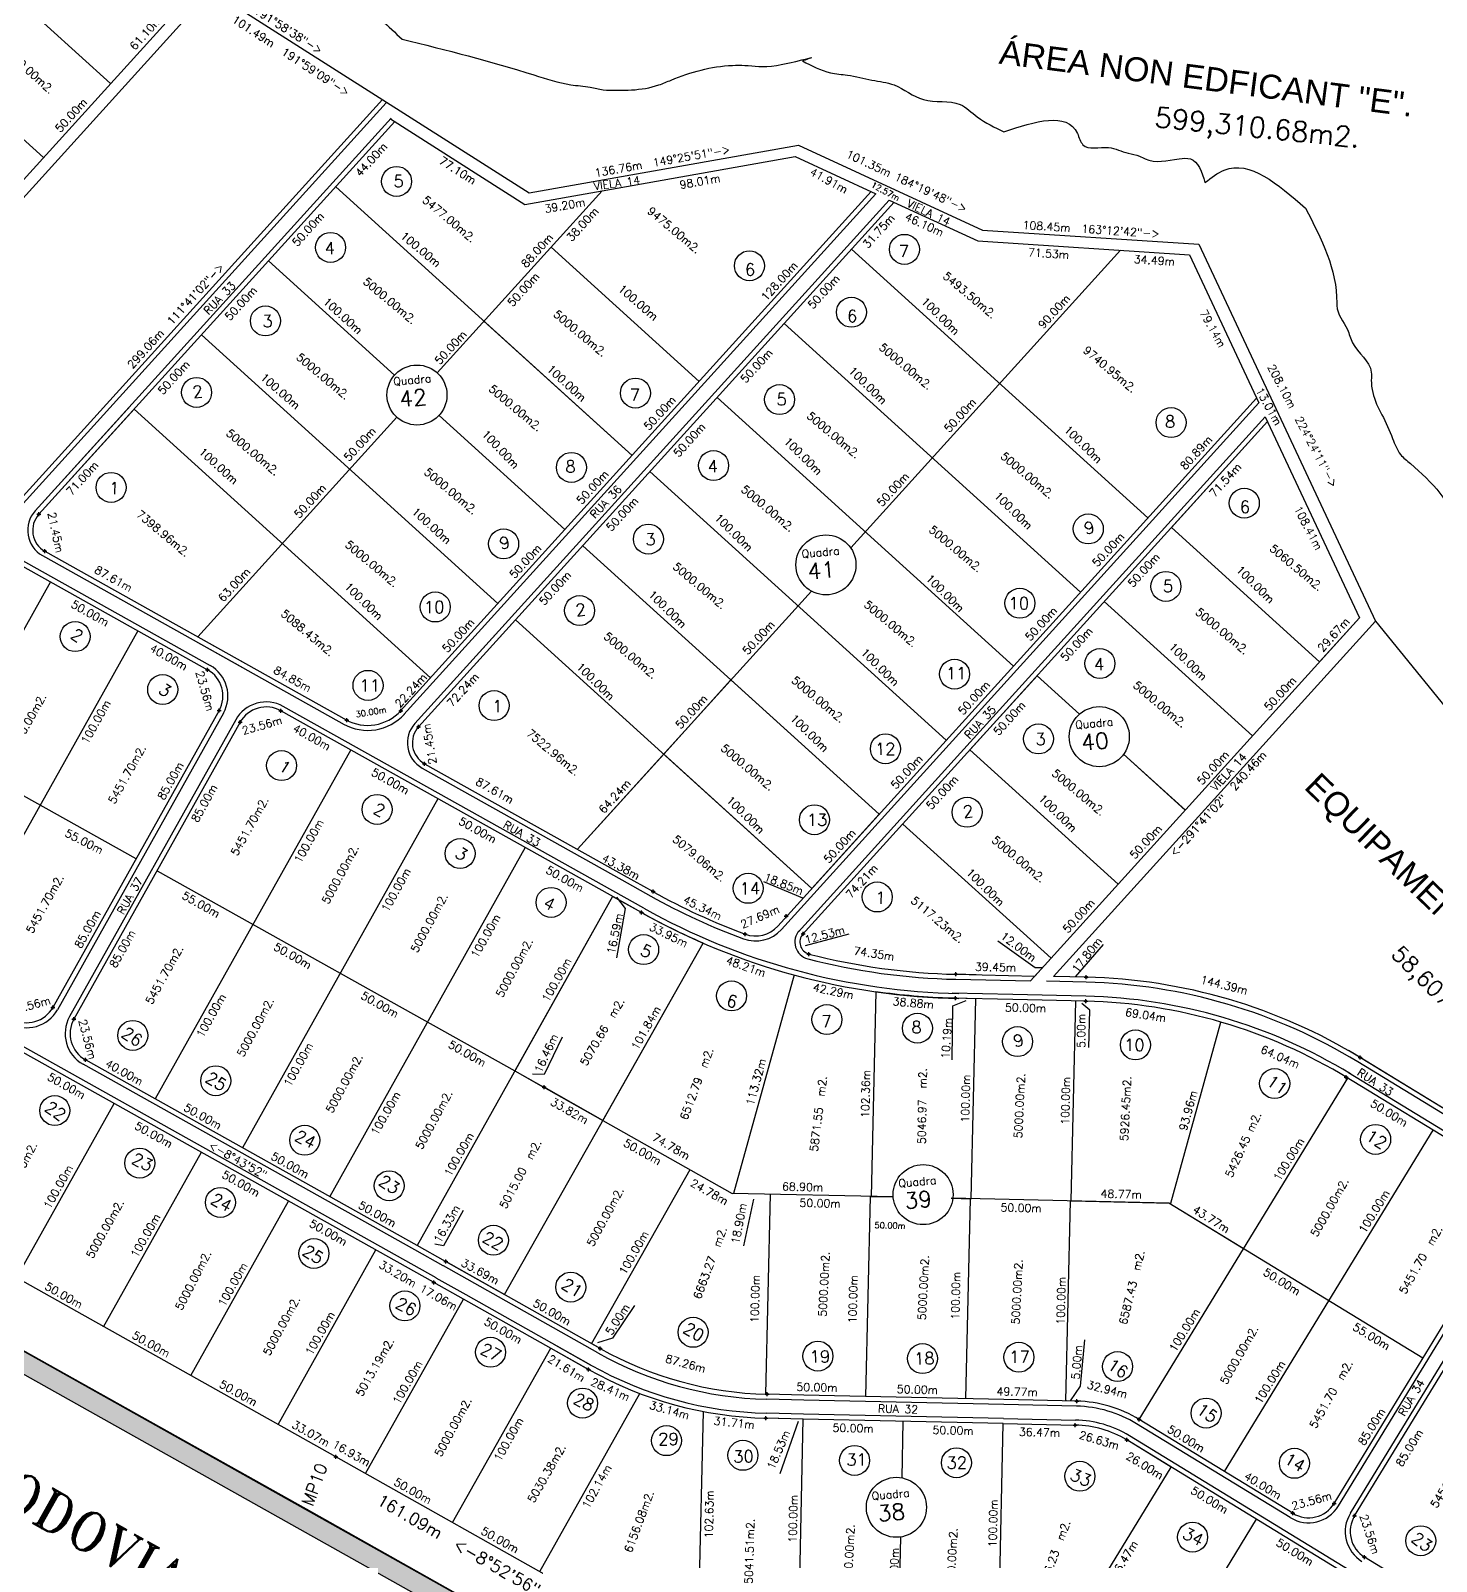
# Model space of a CAD drawing. Extents: x -23785941 to 8798891, y -8418521 to 21897894.
# Drawn here: x -26043 to -25340, y -2949 to -2183 of the extents above; entities that cross this region are included whole.
import ezdxf
from ezdxf.enums import TextEntityAlignment as Align

# ---------------------------------------------------------------- set-up
doc = ezdxf.new("R2010")
doc.units = 0
doc.header["$MEASUREMENT"] = 0
doc.header["$PDMODE"] = 34
doc.header["$PDSIZE"] = 1
doc.layers.get('0').update_dxf_attribs({"linetype": 'CONTINUOUS'})
for name, color, linetype in [('CALCADA', 3, 'CONTINUOUS'), ('REG60_100', 2, 'CONTINUOUS'), ('RUA', 1, 'CONTINUOUS'), ('TER_POLI', 5, 'CONTINUOUS'), ('VEGE', 102, 'CONTINUOUS'), ('VIEWPORT', 7, 'CONTINUOUS')]:
    doc.layers.add(name, color=color, linetype=linetype)
doc.styles.add('1_5MM', font='romans.shx', dxfattribs={"height": 6})
doc.styles.add('1MM', font='romans.shx', dxfattribs={"height": 4})
doc.styles.add('2_5MM', font='romans.shx', dxfattribs={"height": 10})
doc.styles.add('2MM', font='romans.shx', dxfattribs={"height": 8})
doc.styles.add('3MM', font='romans.shx', dxfattribs={"height": 12})
doc.styles.add('5MM', font='romans.shx', dxfattribs={"height": 20})

msp = doc.modelspace()

# ---------------------------------------------------------------- hatches: boundary and pattern name
for points in [[(-26187.8, -2764.59), (-26190.99, -2774.27), (-25967.6, -2899.48), (-25962.36, -2890.95)], [(-25962.36, -2890.95), (-25967.6, -2899.48), (-25769.86, -3010.31), (-25769.85, -3010.32), (-25749.11, -3021.92), (-25743.27, -3013.73), (-25764.97, -3001.59)]]:
    msp.add_hatch(color=253).paths.add_polyline_path(points)

# ---------------------------------------------------------------- linework, layer by layer
for p, q in [((-26053.97, -2099.06), (-25794.07, -2264.52)), ((-26077.33, -2142.71), (-26003.24, -2209.86)), ((-25962.21, -2164.59), (-26228.48, -2458.37)), ((-25952.98, -2163.35), (-26223.31, -2461.6)), ((-26110.91, -2179.76), (-26036.82, -2246.91)), ((-26068.22, -2439.45), (-25867.38, -2217.86)), ((-26039.13, -2425.23), (-25861.17, -2228.88)), ((-25863.31, -2227.52), (-25796.13, -2270.28)), ((-25794.07, -2264.52), (-25659.41, -2240.62)), ((-25659.41, -2240.62), (-25567.43, -2283.19)), ((-25757.53, -2263.43), (-25661.03, -2246.3)), ((-25661.03, -2246.3), (-25620.62, -2265.01)), ((-25742.53, -2395.79), (-25890.72, -2261.48)), ((-25623, -2263.91), (-25858.42, -2523.65)), ((-25840.02, -2354.45), (-25757.52, -2263.43)), ((-25796.13, -2270.28), (-25757.53, -2263.43)), ((-25611.59, -2269.19), (-25849.31, -2531.47)), ((-25613.96, -2268.09), (-25569.75, -2288.55)), ((-25567.43, -2283.19), (-25459.21, -2290.22)), ((-25783.04, -2291.59), (-25708.95, -2358.75)), ((-25498.37, -2293.18), (-25633.26, -2442.01)), ((-25484.72, -2427.02), (-25632.91, -2292.71)), ((-25569.75, -2288.55), (-25463.95, -2295.42)), ((-25463.95, -2295.42), (-25429.24, -2369.55)), ((-25459.21, -2290.22), (-25370.96, -2478.68)), ((-25861.3, -2355.62), (-25924.29, -2298.53)), ((-25816.62, -2328.64), (-25742.53, -2395.79)), ((-25518.29, -2464.07), (-25666.48, -2329.76)), ((-25809.69, -2469.89), (-25957.87, -2335.57)), ((-26040.99, -2423.55), (-25993.3, -2370.94)), ((-25551.87, -2501.12), (-25700.06, -2366.8)), ((-25430.39, -2367.09), (-25669.7, -2631.12)), ((-26039.13, -2425.23), (-25991.45, -2372.62)), ((-25843.26, -2506.93), (-25991.45, -2372.62)), ((-25959.67, -2486.46), (-25860.17, -2376.68)), ((-25776.11, -2432.84), (-25839.07, -2375.77)), ((-25424.88, -2378.87), (-25576.56, -2546.22)), ((-25424.88, -2378.87), (-25472.92, -2431.88)), ((-25426.02, -2376.42), (-25378.9, -2477.05)), ((-25424.88, -2378.87), (-25424.88, -2378.87)), ((-25585.45, -2538.17), (-25733.64, -2403.85)), ((-25398.84, -2499.02), (-25472.92, -2431.88)), ((-26073.59, -2436.44), (-25954.78, -2502.94)), ((-25619.03, -2575.21), (-25767.22, -2440.9)), ((-26036.12, -2443.67), (-25935.83, -2499.8)), ((-26033.32, -2458.99), (-26131, -2633.51)), ((-25652.87, -2463.64), (-25769.85, -2592.7)), ((-25432.42, -2536.01), (-25506.54, -2468.88)), ((-25849.31, -2531.47), (-25800.8, -2477.94)), ((-25652.61, -2612.26), (-25800.8, -2477.94)), ((-25378.9, -2477.05), (-25541.2, -2656.11)), ((-25531.94, -2656.29), (-25370.96, -2478.68)), ((-25378.9, -2477.05), (-25398.84, -2499.02)), ((-25370.96, -2478.68), (-25104.98, -2805.39)), ((-25989.69, -2483.41), (-26087.37, -2657.93)), ((-25959.67, -2486.46), (-25885.2, -2528.14)), ((-25540.07, -2505.97), (-25573.65, -2543.02)), ((-25540.07, -2505.97), (-25540.1, -2505.94)), ((-25518.9, -2525.14), (-25540.07, -2505.97)), ((-25949.02, -2523.36), (-26032.06, -2671.72)), ((-25737.86, -2624.36), (-25918.14, -2523.45)), ((-25938.54, -2529.21), (-26021.57, -2677.56)), ((-25841.77, -2809.14), (-26308.68, -2547.81)), ((-25883.23, -2542.99), (-25980.91, -2717.51)), ((-25769.85, -2592.7), (-25726.7, -2545.1)), ((-25576.56, -2546.22), (-25657.47, -2635.49)), ((-25499.55, -2610.13), (-25573.67, -2543)), ((-25573.65, -2543.02), (-25499.53, -2610.14)), ((-25465.98, -2573.07), (-25496.8, -2545.16)), ((-25465.95, -2573.1), (-25496.8, -2545.16)), ((-25846.3, -2549.91), (-25746.47, -2605.78)), ((-25990.53, -2597.53), (-26050.98, -2563.7)), ((-25839.6, -2567.41), (-25937.28, -2741.94)), ((-25533.11, -2647.19), (-25607.23, -2580.06)), ((-25795.96, -2591.83), (-25893.65, -2766.36)), ((-25980.06, -2603.39), (-25801.17, -2703.51)), ((-25746.47, -2605.78), (-25732, -2613.88)), ((-25752.33, -2616.25), (-25850.01, -2790.78)), ((-25745.76, -2622.36), (-25750.13, -2616.57)), ((-25750.18, -2646.88), (-25745.76, -2622.36)), ((-25737.86, -2624.35), (-25737.86, -2624.36)), ((-25806.31, -2815.34), (-25707.04, -2639.6)), ((-25559.73, -2638.5), (-25541, -2651.87)), ((-25543.39, -2658.53), (-25533.11, -2647.19)), ((-25507.01, -2640.36), (-25520.96, -2656.54)), ((-25661.59, -2655.51), (-25691.83, -2764.71)), ((-25570.44, -2655.42), (-25580.63, -2655.19)), ((-25580.63, -2655.19), (-25541.17, -2656.08)), ((-25541, -2651.87), (-25537.64, -2651.81)), ((-26372.17, -2661.25), (-25764.97, -3001.59)), ((-25515.45, -2656.66), (-25531.94, -2656.29)), ((-26377.06, -2669.97), (-25769.86, -3010.31)), ((-25552.18, -2667.84), (-25582.62, -2667.15)), ((-25582.17, -2671.03), (-25575.59, -2668.37)), ((-25570.71, -2667.42), (-25580.9, -2667.19)), ((-25515.72, -2668.66), (-25552.18, -2667.84)), ((-25522.98, -2768.52), (-25520.72, -2668.54)), ((-25513.77, -2673.08), (-25517.65, -2669.81)), ((-25596.05, -2677.02), (-25596.05, -2677.02)), ((-25582.46, -2697.95), (-25582.17, -2671.03)), ((-25514.24, -2691.86), (-25513.77, -2673.08)), ((-25473.22, -2769.64), (-25448.15, -2679.08)), ((-25777.53, -2686.56), (-25786.54, -2705.29)), ((-25131.04, -2848.08), (-25384.36, -2693.36)), ((-26015.84, -2697.96), (-26015.81, -2697.98)), ((-25850.01, -2790.78), (-26015.81, -2697.98)), ((-25321.31, -2731.77), (-25378.49, -2696.85)), ((-25801.17, -2703.51), (-25786.83, -2711.58)), ((-25801.15, -2703.48), (-25757.13, -2728.27)), ((-25786.54, -2705.29), (-25792.26, -2705.16)), ((-25488.99, -2877.77), (-25384.75, -2707.09)), ((-25307.93, -2754), (-25385.61, -2706.56)), ((-25757.13, -2728.27), (-25786.58, -2711.68)), ((-26050.36, -2806.99), (-26001.52, -2719.73)), ((-25757.13, -2728.27), (-25692.44, -2764.7)), ((-25446.32, -2903.84), (-25342.08, -2733.15)), ((-26006.73, -2831.41), (-25957.89, -2744.15)), ((-25762.78, -2839.93), (-25713.56, -2752.8)), ((-25963.1, -2855.83), (-25914.26, -2768.57)), ((-25612, -2766.51), (-25692.44, -2764.7)), ((-25686.68, -2790.93), (-25681.67, -2767.57)), ((-25673.54, -2765.13), (-25675.8, -2865.1)), ((-25623.56, -2766.25), (-25625.81, -2866.23)), ((-25474.22, -2769.62), (-25583.02, -2767.17)), ((-25573.57, -2767.38), (-25575.82, -2867.35)), ((-25523.58, -2768.51), (-25525.84, -2868.48)), ((-25522.98, -2768.52), (-25473.22, -2769.64)), ((-25347.26, -2847.16), (-25474.22, -2769.62)), ((-25436.87, -2792.43), (-25474.22, -2769.62)), ((-25827.02, -2773.27), (-25836.88, -2790.93)), ((-25681.13, -2771.11), (-25681.13, -2771.11)), ((-25391.56, -2919.7), (-25302.95, -2774.61)), ((-25381.33, -2925.96), (-25292.71, -2780.86)), ((-25919.47, -2880.25), (-25870.63, -2792.99)), ((-25835.76, -2798.75), (-25850.01, -2790.78)), ((-25836.88, -2790.93), (-25841.09, -2790.1)), ((-25835.65, -2798.81), (-25835.76, -2798.75)), ((-25758.5, -2842.26), (-25835.65, -2798.81)), ((-25835.65, -2798.81), (-25806.31, -2815.34)), ((-25826.79, -2817.58), (-25841.65, -2809.21)), ((-25875.86, -2904.71), (-25826.79, -2817.58)), ((-25764.39, -2852.72), (-25826.79, -2817.58)), ((-25741.4, -2820.76), (-25752.34, -2837.11)), ((-25752.34, -2837.11), (-25759.91, -2839.48)), ((-25516.43, -2837.92), (-25518.57, -2861.17)), ((-25832.29, -2929.25), (-25783.22, -2842.11)), ((-25783.22, -2842.11), (-25764.39, -2852.72)), ((-25758.5, -2842.26), (-25762.86, -2839.8)), ((-25764.39, -2852.72), (-25764.39, -2852.71)), ((-25518.57, -2861.17), (-25523.47, -2868.45)), ((-25788.73, -2953.78), (-25738.61, -2864.79)), ((-25739.66, -2866.65), (-25739.66, -2866.65)), ((-25656.67, -2865.53), (-25675.09, -2865.12)), ((-25556.69, -2867.79), (-25656.67, -2865.53)), ((-25520.23, -2868.61), (-25556.69, -2867.79)), ((-25520.23, -2868.61), (-25525.23, -2868.49)), ((-25709.18, -2976.38), (-25706.87, -2873.77)), ((-25656.94, -2877.53), (-25675.7, -2877.11)), ((-25656.94, -2877.53), (-25675.27, -2877.11)), ((-25659.19, -2977.5), (-25656.94, -2877.53)), ((-25556.96, -2879.78), (-25656.94, -2877.53)), ((-25668.52, -2904.71), (-25659.33, -2878.59)), ((-25607.59, -2906.95), (-25606.95, -2878.66)), ((-25559.22, -2979.76), (-25556.96, -2879.78)), ((-25556.96, -2879.78), (-25520.98, -2880.59)), ((-25520.98, -2880.6), (-25520.98, -2880.59)), ((-25412.18, -2924.68), (-25488.99, -2877.77)), ((-25247.48, -3039.33), (-25495.25, -2888.02)), ((-25473.06, -2901.57), (-25495.25, -2888.02)), ((-25528.55, -2992.43), (-25473.06, -2901.57)), ((-25482.51, -3012.97), (-25430.38, -2927.63)), ((-25609.2, -2978.63), (-25608.25, -2936.53)), ((-25241.23, -3029.09), (-25376.35, -2946.57))]:
    msp.add_line(p, q)
at = {"color": 5}
for p, q in [((-25750.25, -2975.45), (-25890.61, -2896.4)), ((-25764.97, -3001.59), (-25905.33, -2922.54))]:
    msp.add_line(p, q, dxfattribs=at)
at = {"color": 1}
msp.add_line((-25610.3, -2923.23), (-25610.25, -2923.18), dxfattribs=at)
msp.add_lwpolyline([(-25693.13, -2508.05), (-25726.7, -2545.1), (-25652.61, -2612.26), (-25619.03, -2575.21)], close=True)
msp.add_lwpolyline([(-25752.34, -2616.26), (-25801.15, -2703.48), (-25757.13, -2728.27), (-25707.04, -2639.6, -0.025542), (-25737.88, -2624.35)], format="xyb", close=True)
msp.add_lwpolyline([(-25583.02, -2767.17), (-25572.96, -2767.39), (-25570.71, -2667.42), (-25580.9, -2667.19), (-25582.62, -2667.15, -0.028339), (-25620.64, -2663.94), (-25622.95, -2766.27), (-25612, -2766.51)], format="xyb")
for centre in [(-25860.31, -2258.8), (-25893.27, -2291.8), (-25606.37, -2292.75), (-25683.87, -2300.97), (-25632.87, -2324.21), (-25925.86, -2328.56), (-25960.27, -2364.28), (-25740.85, -2364.59), (-25668.82, -2367.86), (-25473.1, -2379.39), (-25772.87, -2401.78), (-25701.79, -2400.85), (-26003.02, -2411.78), (-25436.47, -2419.65), (-25514.46, -2432.54), (-25806.76, -2440.01), (-25734.38, -2437.61), (-25475.67, -2461.25), (-25840.95, -2471.56), (-25548.65, -2469.69), (-25768.79, -2473.34), (-26020.97, -2486.35), (-25508.64, -2499.84), (-25581.33, -2505.14), (-25977.22, -2512.82), (-25874.57, -2510.74), (-25811.54, -2520.84), (-25539.36, -2537.53), (-25615.89, -2542.46), (-25917.79, -2550.87), (-25870.02, -2572.75), (-25651.37, -2577.92), (-25575.09, -2574.19), (-25828.51, -2594.81), (-25684.51, -2612.21), (-25620, -2616.54), (-25783.06, -2619.23), (-25736.76, -2642.84), (-25692.82, -2666), (-25645.13, -2677.8), (-25992.16, -2685.73), (-25599.87, -2682.13), (-25549.81, -2688.85), (-25490.89, -2690.51), (-25950.69, -2708.4), (-25421.29, -2709.8), (-26031.16, -2723.31), (-25906.22, -2738.15), (-25370.81, -2737.73), (-25988.71, -2749.61), (-25863.99, -2760.94), (-25948.37, -2769.26), (-25811.87, -2788.13), (-25901.59, -2794.78), (-25773.19, -2811.59), (-25856.11, -2821.01), (-25712.02, -2834.18), (-25813.31, -2844.16), (-25649.67, -2846.08), (-25549.18, -2846.63), (-25597.35, -2847.34), (-25499.82, -2851.28), (-25767.32, -2869.56), (-25455.57, -2874.56), (-25725.34, -2888.35), (-25687.12, -2895.68), (-25631.34, -2898.23), (-25580.37, -2899.43), (-25411.38, -2899.68), (-25518.65, -2906.16), (-25462.34, -2936.59), (-25348.27, -2938.4)]:
    msp.add_circle(centre, 7.5)
at = {"color": 5}
for centre in [(-25850.08, -2365.58), (-25645.62, -2450.51), (-25508.97, -2536.39), (-25597.04, -2765.36), (-25610.42, -2921.68)]:
    msp.add_circle(centre, 15, dxfattribs=at)
for centre, radius, start, end in [((-25962.11, -2516.03), 15, 330.76425, 60.76425), ((-25925.46, -2536.53), 14.99, 60.76238, 150.76425), ((-25573.3, -2330.35), 324.93, 240.76425, 249.70506), ((-25573.3, -2330.35), 336.93, 240.76425, 269.00088), ((-25680.81, -2621.05), 14.99, 249.70506, 317.81147), ((-25680.81, -2621.05), 14.99, 249.70506, 317.81147), ((-25573.3, -2330.35), 324.93, 255.59812, 268.70841), ((-25521.64, -2931.24), 274.65, 58.58619, 88.70841), ((-25521.64, -2931.24), 262.65, 58.58619, 88.70841), ((-26045.14, -2664.38), 15, 240.7642, 330.76425), ((-26008.49, -2684.89), 15, 150.76425, 240.76425), ((-25671.18, -2687.21), 177.95, 240.61313, 268.70841), ((-25671.18, -2687.21), 189.95, 240.61313, 268.76549), ((-25521.64, -2931.24), 62.65, 58.58619, 88.70841), ((-25521.64, -2931.24), 50.65, 58.58619, 89.24835), ((-25404.36, -2911.88), 15, 238.58619, 328.58619), ((-25368.53, -2933.78), 14.99, 148.58619, 238.58619)]:
    msp.add_arc(centre, radius, start, end)
at = {"color": 140}
for points, start_tangent in [([(-25877.92, -2168.57), (-25857.56, -2187.65)], (-0.72969, 0.683778)), ([(-25857.56, -2187.65), (-25791.59, -2205.56), (-25773.23, -2210.45), (-25763.44, -2211.67), (-25757.06, -2213.09)], (-0.96944, 0.245329)), ([(-25757.06, -2213.09), (-25729.1, -2210.56), (-25722.98, -2208.12), (-25692.38, -2200.78), (-25686.26, -2200.78), (-25670.35, -2200.78), (-25653.22, -2197.11), (-25657.31, -2198.53)], (-0.989513, -0.144446)), ([(-25657.31, -2198.53), (-25643.42, -2204.45), (-25634.86, -2205.67), (-25622.62, -2208.12), (-25611.6, -2210.56), (-25596.91, -2217.9), (-25578.55, -2220.35), (-25569.98, -2226.46), (-25556.62, -2233.96)], (-0.943303, 0.331933)), ([(-25405.87, -2272.11), (-25390.28, -2319.56), (-25390.28, -2320.89), (-25384.96, -2332.86), (-25382.3, -2339.5), (-25372.98, -2354.13), (-25372.98, -2358.12), (-25370.32, -2370.09), (-25367.66, -2375.41), (-25362.33, -2387.38), (-25358.34, -2395.35), (-25353.44, -2399.8)], (-0.379817, 0.925062)), ([(-25353.44, -2399.8), (-25331.85, -2431.8), (-25331.85, -2433.47), (-25330.18, -2441.78), (-25323.53, -2453.41), (-25323.53, -2455.08), (-25316.87, -2463.39), (-25310.22, -2468.37), (-25301.94, -2478.84)], (-0.545978, 0.837799))]:
    msp.add_spline(points, degree=3, dxfattribs=dict(at, start_tangent=start_tangent))
for points, end_tangent in [([(-25556.62, -2233.96), (-25519.94, -2234.81), (-25517.12, -2240.46), (-25504.41, -2241.87), (-25494.52, -2244.69), (-25488.87, -2246.1), (-25486.05, -2247.51), (-25469.1, -2247.51), (-25463.45, -2247.51), (-25456.12, -2259.39)], (0.975222, -0.221227)), ([(-25456.12, -2259.39), (-25446.5, -2253.16), (-25405.87, -2272.11)], (0.783275, -0.621675))]:
    msp.add_spline(points, degree=3, dxfattribs=dict(at, end_tangent=end_tangent))
for p in [(-25732, -2613.88), (-25737.86, -2624.35), (-25580.63, -2655.19), (-25515.45, -2656.66), (-25580.9, -2667.19), (-25515.72, -2668.66), (-25378.49, -2696.85), (-25786.58, -2711.68), (-25835.65, -2798.81), (-25841.65, -2809.21), (-25758.5, -2842.26), (-25764.39, -2852.72), (-25675.09, -2865.12), (-25520.23, -2868.61), (-25675.7, -2877.11), (-25488.99, -2877.77), (-25520.98, -2880.6), (-25495.25, -2888.02), (-25890.61, -2896.4)]:
    msp.add_point(p)
at = {"layer": 'CALCADA'}
for p, q in [((-26064.26, -2438.8), (-25865.53, -2219.54)), ((-26040.99, -2423.55), (-25863.02, -2227.2)), ((-25620.62, -2265.01), (-25856.58, -2525.34)), ((-25613.96, -2268.09), (-25851.17, -2529.79)), ((-25429.24, -2369.55), (-25667.85, -2632.79)), ((-25426.02, -2376.42), (-25578.41, -2544.55)), ((-26064.26, -2438.8), (-25953.56, -2500.76)), ((-26037.34, -2445.85), (-25937.05, -2501.98)), ((-25851.17, -2529.79), (-25802.65, -2476.26)), ((-25960.89, -2488.64), (-25886.42, -2530.32)), ((-25946.84, -2524.58), (-26029.87, -2672.94)), ((-25736.64, -2622.18), (-25916.92, -2521.27)), ((-25940.72, -2527.99), (-26023.76, -2676.34)), ((-25840.55, -2806.96), (-26307.46, -2545.63)), ((-25578.41, -2544.55), (-25659.4, -2633.9)), ((-25847.52, -2552.09), (-25747.69, -2607.96)), ((-25747.69, -2607.96), (-25733.22, -2616.06)), ((-25580.68, -2657.69), (-25543.39, -2658.53)), ((-25515.51, -2659.16), (-25535.44, -2658.71)), ((-25552.13, -2665.34), (-25582.56, -2664.65)), ((-25515.67, -2666.16), (-25552.13, -2665.34)), ((-25851.24, -2792.96), (-26017.03, -2700.16)), ((-25322.62, -2733.9), (-25379.79, -2698.98)), ((-25306.63, -2751.87), (-25384.31, -2704.43)), ((-25389.43, -2921), (-25300.82, -2775.91)), ((-25383.46, -2924.66), (-25294.84, -2779.56)), ((-25836.99, -2800.93), (-25851.24, -2792.96)), ((-25759.73, -2844.44), (-25836.88, -2800.99)), ((-25825.56, -2815.4), (-25840.43, -2807.03)), ((-25763.17, -2850.54), (-25825.56, -2815.4)), ((-25782, -2839.94), (-25763.17, -2850.54)), ((-25656.72, -2868.03), (-25675.15, -2867.62)), ((-25556.75, -2870.29), (-25656.72, -2868.03)), ((-25656.88, -2875.03), (-25675.22, -2874.61)), ((-25556.91, -2877.28), (-25656.88, -2875.03)), ((-25556.91, -2877.28), (-25520.92, -2878.1)), ((-25520.29, -2871.11), (-25556.75, -2870.29)), ((-25413.49, -2926.82), (-25490.29, -2879.91)), ((-25246.18, -3037.2), (-25493.94, -2885.88))]:
    msp.add_line(p, q, dxfattribs=at)
for centre, radius, start, end in [((-26030.29, -2433.25), 14.44, 137.81147, 240.76425), ((-25962.11, -2516.03), 17.5, 330.76425, 60.76425), ((-25925.46, -2536.53), 17.49, 60.76238, 150.76425), ((-25874.74, -2508.43), 24.81, 240.76211, 317.81147), ((-25840.46, -2539.49), 14.44, 137.81147, 240.76425), ((-25573.3, -2330.35), 327.43, 240.76425, 249.70506), ((-25573.3, -2330.35), 334.43, 240.76425, 269.00088), ((-25680.81, -2621.05), 17.49, 249.70506, 317.81147), ((-25652.55, -2639.1), 8.6, 137.81144, 255.31452), ((-25573.3, -2330.35), 327.43, 255.60035, 268.70841), ((-25521.64, -2931.24), 272.15, 58.58619, 88.70841), ((-25521.64, -2931.24), 265.15, 58.58619, 88.70841), ((-26045.14, -2664.38), 17.5, 240.7642, 330.76425), ((-26008.49, -2684.89), 17.5, 150.76425, 240.76425), ((-25671.18, -2687.21), 180.45, 240.61313, 268.70841), ((-25671.18, -2687.21), 187.45, 240.61313, 268.76549), ((-25521.64, -2931.24), 60.15, 58.58619, 88.70841), ((-25521.64, -2931.24), 53.15, 58.58619, 89.24835), ((-25404.36, -2911.88), 17.5, 238.58619, 328.58619), ((-25368.53, -2933.78), 17.49, 148.58619, 238.58619)]:
    msp.add_arc(centre, radius, start, end, dxfattribs=at)
at = {"layer": 'TER_POLI'}
for p, q in [((-25890.61, -2896.4), (-26357.52, -2635.07)), ((-25905.26, -2922.58), (-26372.17, -2661.25))]:
    msp.add_line(p, q, dxfattribs=at)
at = {"layer": 'VIEWPORT'}
for p, q in [((-25858.42, -2523.65), (-25858.21, -2523.41)), ((-25885.35, -2528.06), (-25885.63, -2527.9)), ((-25676.78, -2608.76), (-25657.27, -2616.93)), ((-25634.25, -2635.13), (-25656, -2640.98))]:
    msp.add_line(p, q, dxfattribs=at)
for centre, radius, start, end in [((-26030.29, -2433.25), 11.94, 137.81147, 240.76425), ((-25874.74, -2508.43), 22.31, 240.76211, 317.81147), ((-25840.46, -2539.49), 11.94, 137.81147, 240.76425), ((-25652.55, -2639.1), 6.1, 137.81144, 255.31452)]:
    msp.add_arc(centre, radius, start, end, dxfattribs=at)
for p in [(-26039.13, -2425.23), (-26036.12, -2443.66), (-25954.78, -2502.94), (-25949.02, -2523.36), (-25918.14, -2523.45), (-25858.21, -2523.41), (-25938.54, -2529.21), (-25885.2, -2528.14), (-25849.31, -2531.47), (-25846.3, -2549.91), (-25665.44, -2626.06), (-25686.01, -2635.11), (-25657.07, -2635), (-25654.12, -2645.07), (-26032.06, -2671.72), (-26021.57, -2677.56), (-26015.81, -2697.98), (-25385.61, -2706.56), (-25391.56, -2919.7), (-25412.18, -2924.68), (-25381.33, -2925.96), (-25376.35, -2946.57)]:
    msp.add_point(p, dxfattribs=at)

# ---------------------------------------------------------------- texts
at = {"style": '1MM'}
for s, rotation, p in [('80.89m', 47.81147, (-25460.52, -2394.37)), ('102.36m', 88.70841, (-25625.8, -2715.01)), ('100.00m', 88.70841, (-25575.84, -2717.31)), ('100.00m', 88.70841, (-25525.85, -2718.44)), ('100.00m', 88.70841, (-25525.85, -2718.44)), ('68.90m', 358.70841, (-25657.3, -2761.49)), ('100.00m', 60.61313, (-25804.27, -2887.65)), ('100.00m', 88.70841, (-25662.06, -2927.42))]:
    msp.add_text(s, height=4, rotation=rotation, dxfattribs=at).set_placement(p, align=Align.MIDDLE)
at = {"color": 1}
for s, height, rotation, style, p in [('<-8%%d43\'52"', 4, 330.76425, '1MM', (-25939.53, -2748.05)), ('161.09m  <-8%%d52\'56"', 6, 330.00951, '2MM', (-25829.18, -2940.35))]:
    msp.add_text(s, height=height, rotation=rotation, dxfattribs=dict(at, style=style)).set_placement(p, align=Align.MIDDLE)
at = {"attachment_point": 1}
for s, insert, char_height, width, rotation, style in [('5', (-25861.84, -2255.64), 6, 8.212, 0.07022, '1_5MM'), ('VIELA 14', (-25761.97, -2259.29), 4, 603.212, 8.06525, '1MM'), ('VIELA 14', (-25603.91, -2267.5), 4, 603.212, 334.3468, '1MM'), ('4', (-25896.36, -2289.22), 6, 5.226, 1.97758, '1_5MM'), ('7', (-25609.25, -2290.73), 6, 3.942, 1.1608, '1_5MM'), ('6', (-25686.21, -2299.95), 6, 3.942, 1.67589, '1_5MM'), ('3', (-25927.57, -2325.75), 6, 7.465, 2.85322, '1_5MM'), ('6', (-25635.2, -2323.2), 6, 3.942, 1.67589, '1_5MM'), ('2', (-25962.67, -2361.15), 6, 11.198, 6.58516, '1_5MM'), ('7', (-25743.73, -2362.56), 6, 3.942, 1.1608, '1_5MM'), ('5', (-25670.36, -2364.7), 6, 8.212, 0.07022, '1_5MM'), ('8', (-25476.18, -2375.93), 6, 4.927, 1.05228, '1_5MM'), ('8', (-25775.95, -2398.32), 6, 4.927, 1.05228, '1_5MM'), ('4', (-25704.88, -2398.28), 6, 5.226, 1.97758, '1_5MM'), ('1', (-26003.9, -2409.05), 6, 1.625, 358.54579, '1_5MM'), ('6', (-25438.8, -2418.63), 6, 3.942, 1.67589, '1_5MM'), ('9', (-25517.1, -2429.45), 6, 7.631, 10.80167, '1_5MM'), ('9', (-25809.4, -2436.92), 6, 7.631, 10.80167, '1_5MM'), ('3', (-25736.08, -2434.81), 6, 7.465, 2.85322, '1_5MM'), ('5', (-25477.21, -2458.09), 6, 8.212, 0.07022, '1_5MM'), ('10', (-25846.64, -2468.6), 6, 2.438, 0.24916, '1_5MM'), ('2', (-25771.18, -2470.21), 6, 11.198, 6.58516, '1_5MM'), ('10', (-25554.34, -2466.73), 6, 2.438, 0.24916, '1_5MM'), ('2', (-26020.59, -2481.75), 6, 11.198, 327.4673, '1_5MM'), ('11', (-25585.63, -2501.72), 6, 2.438, 0.24916, '1_5MM'), ('4', (-25511.73, -2497.27), 6, 5.226, 1.97758, '1_5MM'), ('3', (-25976.45, -2509.22), 6, 7.465, 325.95969, '1_5MM'), ('11', (-25878.86, -2507.78), 6, 2.438, 0.24916, '1_5MM'), ('1', (-25812.42, -2518.11), 6, 1.625, 358.54579, '1_5MM'), ('12', (-25621.12, -2539.5), 6, 2.438, 0.24916, '1_5MM'), ('3', (-25541.07, -2534.72), 6, 7.465, 2.85322, '1_5MM'), ('VIELA 14', (-25453.71, -2561.18), 4, 603.212, 47.05872, '1MM'), ('1', (-25916.72, -2547.62), 6, 1.625, 327.92638, '1_5MM'), ('2', (-25869.84, -2569.12), 6, 11.198, 333.38422, '1_5MM'), ('2', (-25577.48, -2571.06), 6, 11.198, 6.58516, '1_5MM'), ('13', (-25655.2, -2574.96), 6, 2.438, 0.24916, '1_5MM'), ('3', (-25828.3, -2591.1), 6, 7.465, 326.80259, '1_5MM'), ('14', (-25688.8, -2609.25), 6, 2.438, 0.24916, '1_5MM'), ('1', (-25620.89, -2613.82), 6, 1.625, 358.54579, '1_5MM'), ('4', (-25784.78, -2616.08), 6, 5.226, 332.8087, '1_5MM'), ('5', (-25736.53, -2639.81), 6, 8.212, 335.90638, '1_5MM'), ('6', (-25694.18, -2665.06), 6, 3.942, 343.65745, '1_5MM'), ('7', (-25648.01, -2675.78), 6, 3.942, 1.1608, '1_5MM'), ('26', (-25995.04, -2680.99), 6, 11.198, 326.13489, '1_5MM'), ('8', (-25602.95, -2678.67), 6, 4.927, 1.05228, '1_5MM'), ('9', (-25552.45, -2685.76), 6, 7.631, 10.80167, '1_5MM'), ('10', (-25496.59, -2687.55), 6, 2.438, 0.24916, '1_5MM'), ('25', (-25953.21, -2703.43), 6, 1.625, 327.87373, '1_5MM'), ('11', (-25422.57, -2705.02), 6, 3.251, 325.40423, '1_5MM'), ('22', (-26033.28, -2718.05), 6, 2.438, 324.94737, '1_5MM'), ('24', (-25909.07, -2732.63), 6, 3.251, 332.87339, '1_5MM'), ('12', (-25373.21, -2732.38), 6, 3.251, 328.04901, '1_5MM'), ('23', (-25990.66, -2744.06), 6, 3.251, 333.73198, '1_5MM'), ('23', (-25866.68, -2755.03), 6, 3.251, 327.82419, '1_5MM'), ('24', (-25950.89, -2764.18), 6, 3.251, 331.48404, '1_5MM'), ('22', (-25815.2, -2783.3), 6, 2.438, 332.19873, '1_5MM'), ('25', (-25904.77, -2789.96), 6, 1.625, 328.05888, '1_5MM'), ('21', (-25775.29, -2806.61), 6, 7.631, 327.89835, '1_5MM'), ('26', (-25858.71, -2816.26), 6, 11.198, 332.8725, '1_5MM'), ('20', (-25714.54, -2828.75), 6, 4.927, 329.42291, '1_5MM'), ('27', (-25816.31, -2839.16), 6, 7.465, 333.08716, '1_5MM'), ('19', (-25653.86, -2843.4), 6, 3.942, 1.1608, '1_5MM'), ('18', (-25601.65, -2844.35), 6, 3.942, 1.67589, '1_5MM'), ('17', (-25553.99, -2843.47), 6, 8.212, 0.07022, '1_5MM'), ('16', (-25502.29, -2846.83), 6, 5.226, 326.41731, '1_5MM'), ('28', (-25769.99, -2864.1), 6, 5.226, 334.36018, '1_5MM'), ('15', (-25457.61, -2869.16), 6, 7.465, 325.95995, '1_5MM'), ('29', (-25729.5, -2884.53), 6, 8.212, 0.07022, '1_5MM'), ('\\Fromant.shx;RODOVIA VICENTE B.NETO(MT-351)', (-26066.88, -2892.69), 20, 1075.403, 330.59797, '5MM'), ('30', (-25692.08, -2893.35), 6, 3.942, 1.67589, '1_5MM'), ('31', (-25635.53, -2894.89), 6, 3.942, 1.1608, '1_5MM'), ('32', (-25585.42, -2896.41), 6, 4.927, 1.05228, '1_5MM'), ('14', (-25414.13, -2894.02), 6, 11.198, 329.6919, '1_5MM'), ('33', (-25521.79, -2902.08), 6, 7.631, 337.08978, '1_5MM'), ('34', (-25465.28, -2931.44), 6, 2.438, 333.6646, '1_5MM'), ('23', (-25349.98, -2933.5), 6, 3.251, 323.50775, '1_5MM')]:
    msp.add_mtext(s, dxfattribs=dict(at, insert=insert, char_height=char_height, width=width, rotation=rotation, style=style))
at = {"color": 1, "char_height": 4, "attachment_point": 1, "rotation": 5.03393, "style": '1MM'}
for insert in [(-25862.1, -2356.86), (-25657.96, -2443.06), (-25521.17, -2528.56), (-25609.56, -2757.73), (-25622.94, -2914.06)]:
    msp.add_mtext('Quadra', dxfattribs=dict(at, insert=insert))
at = {"color": 1, "char_height": 8, "width": 20.682, "attachment_point": 1, "rotation": 5.03393, "style": '2MM'}
for s, insert in [('42', (-25859.23, -2363.64)), ('41', (-25655.09, -2449.84)), ('40', (-25518.3, -2535.34)), ('39', (-25606.69, -2764.52)), ('38', (-25620.07, -2920.84))]:
    msp.add_mtext(s, dxfattribs=dict(at, insert=insert))
at = {"layer": 'REG60_100', "style": '1MM'}
for s, height, rotation, p in [('61.10m', 4, 47.81147, (-25985.68, -2184.54)), ('50.00m', 4, 47.81425, (-26022.99, -2225.7)), ('44.00m', 4, 47.81147, (-25872.98, -2247.87)), ('77.10m', 4, 327.51813, (-25829.68, -2253.35)), ('98.01m', 4, 10.06452, (-25708.58, -2258.81)), ('41.91m', 4, 331.58602, (-25644.16, -2258.35)), ('12.57m', 3, 331.3959, (-25615.86, -2263.76)), ('39.20m', 4, 10.06452, (-25776.13, -2270.8)), ('38.00m', 4, 47.82119, (-25767.33, -2280.2)), ('50.00m', 4, 47.81147, (-25904.54, -2282.69)), ('31.75m', 4, 47.81147, (-25619.28, -2283.64)), ('46.10m', 4, 335.16536, (-25596.38, -2280.38)), ('100.00m', 4, 320.19956, (-25848.19, -2292.8)), ('88.00m', 4, 47.81563, (-25790.04, -2293.35)), ('71.53m', 4, 356.28369, (-25534.32, -2294.86)), ('34.49m', 4, 356.28369, (-25481.43, -2298.29)), ('128.00m', 4, 47.81147, (-25668.94, -2308.64)), ('50.00m', 4, 47.81147, (-25796.87, -2312.8)), ('100.00m', 4, 319.1449, (-25739.49, -2319.35)), ('50.00m', 4, 47.81147, (-25646.73, -2313.92)), ('50.00m', 4, 47.81147, (-25938.12, -2319.74)), ('100.00m', 4, 317.81147, (-25887.14, -2325.96)), ('100.00m', 4, 315.51879, (-25588.36, -2326.1)), ('90.00m', 4, 47.81147, (-25531.55, -2323.84)), ('79.14m', 4, 299.18162, (-25452.25, -2332.38)), ('50.00m', 4, 47.81147, (-25833.26, -2341.82)), ('50.00m', 4, 47.81147, (-25971.7, -2356.78)), ('50.00m', 4, 47.81147, (-25680.31, -2350.97)), ('100.00m', 4, 318.9492, (-25918.4, -2363.69)), ('100.00m', 4, 317.81147, (-25775.26, -2359.68)), ('100.00m', 4, 315.51879, (-25624.65, -2360.79)), ('13.01m', 4, 299.0241, (-25424.18, -2371.27)), ('50.00m', 4, 47.81147, (-25728.7, -2374.58)), ('50.00m', 4, 47.81147, (-25578.56, -2375.7)), ('50.00m', 4, 47.81147, (-25878.67, -2390.12)), ('100.00m', 4, 313.40879, (-25808.27, -2392.73)), ('50.00m', 4, 47.81147, (-25713.89, -2388.01)), ('100.00m', 4, 315.51879, (-25657.02, -2396.11)), ('100.00m', 4, 315.51879, (-25516.98, -2390.24)), ('80.89m', 4, 47.81147, (-25460.52, -2394.37)), ('100.00m', 4, 317.81147, (-25949.26, -2401.03)), ('71.00m', 4, 47.81147, (-26017.37, -2407.17)), ('71.54m', 4, 47.81147, (-25445.94, -2408.06)), ('50.00m', 4, 47.81147, (-25762.28, -2411.63)), ('50.00m', 4, 47.81147, (-25612.14, -2412.75)), ('50.00m', 4, 47.81147, (-25903.53, -2418.56)), ('50.00m', 4, 47.81147, (-25747.47, -2425.06)), ('100.00m', 4, 315.51879, (-25551.86, -2423.37)), ('21.45m', 4, 281.77958, (-26030.67, -2434.29)), ('100.00m', 4, 317.81147, (-25842.76, -2430.98)), ('100.00m', 4, 315.51879, (-25691.71, -2434.31)), ('108.41m', 4, 297.53104, (-25404.46, -2432.04)), ('50.00m', 4, 47.81147, (-25504.47, -2442.86)), ('50.00m', 4, 47.81147, (-25795.86, -2448.67)), ('50.00m', 4, 47.81147, (-25486.74, -2453.09)), ('87.61m', 4, 330.76425, (-26001.79, -2457.45)), ('63.00m', 4, 47.81147, (-25941.47, -2460.43)), ('50.00m', 4, 47.81147, (-25781.05, -2462.11)), ('100.00m', 4, 315.51879, (-25586.04, -2464.67)), ('100.00m', 4, 315.51879, (-25430.96, -2460.31)), ('100.00m', 4, 315.68846, (-25876.72, -2468.68)), ('100.00m', 4, 315.51879, (-25724.8, -2472.69)), ('50.00m', 4, 330.76425, (-26013.46, -2474.68)), ('50.00m', 4, 47.81147, (-25829.44, -2485.72)), ('50.00m', 4, 47.81147, (-25679.3, -2486.84)), ('50.00m', 4, 47.81147, (-25538.04, -2479.91)), ('29.67m', 4, 47.77008, (-25391.83, -2485.35)), ('50.00m', 4, 47.81147, (-25520.32, -2490.13)), ('40.00m', 4, 330.76425, (-25974.19, -2496.66)), ('100.00m', 4, 315.51879, (-25618.59, -2501.59)), ('100.00m', 4, 315.51879, (-25464.57, -2498.87)), ('84.85m', 4, 330.76425, (-25912.27, -2507.58)), ('100.00m', 4, 315.51879, (-25760.77, -2508.75)), ('23.56m', 4, 285.76425, (-25956.02, -2513.56)), ('22.24m', 4, 47.81147, (-25853.17, -2513.22)), ('72.24m', 4, 47.81147, (-25827.13, -2512.95)), ('50.00m', 4, 47.81147, (-25571.62, -2516.95)), ('50.00m', 4, 47.81147, (-25418.55, -2514.84)), ('50.00m', 4, 47.81147, (-25712.88, -2523.89)), ('100.00m', 4, 60.76425, (-26010.62, -2528.99)), ('30.00m', 3, 9.28675, (-25873.08, -2524.05)), ('50.00m', 4, 47.81147, (-25553.9, -2527.18)), ('23.56m', 4, 15.83563, (-25927.52, -2530.72)), ('40.00m', 4, 330.76175, (-25902.64, -2536.71)), ('21.45m', 4, 99.28786, (-25843.86, -2540.05)), ('100.00m', 4, 315.51879, (-25653.83, -2534.59)), ('50.00m', 4, 47.81147, (-25605.2, -2554)), ('<-291%%d41\'02"  240.46m', 4, 47.81147, (-25449.52, -2569.88)), ('50.00m', 4, 47.81147, (-25452.13, -2551.89)), ('85.00m', 4, 60.76425, (-25973.26, -2558.49)), ('50.00m', 4, 330.7623, (-25863.37, -2558.69)), ('85.00m', 4, 60.76425, (-25956.43, -2569.65)), ('87.61m', 4, 330.76425, (-25811.2, -2563.37)), ('64.24m', 4, 47.81147, (-25751.24, -2566.21)), ('50.00m', 4, 47.81147, (-25587.48, -2564.23)), ('100.00m', 4, 315.51879, (-25685.78, -2575.48)), ('100.00m', 4, 315.51879, (-25529.68, -2574.63)), ('100.00m', 4, 60.76425, (-25904.16, -2588.58)), ('50.00m', 4, 330.7623, (-25819.74, -2583.11)), ('55.00m', 4, 332.74095, (-26016.45, -2588.84)), ('50.00m', 4, 47.81147, (-25638.78, -2591.05)), ('50.00m', 4, 47.81147, (-25485.71, -2588.93)), ('50.00m', 4, 330.7623, (-25776.11, -2607.54)), ('43.38m', 4, 331.73608, (-25748.13, -2601.48)), ('74.21m', 4, 47.78647, (-25627.7, -2608.61)), ('100.00m', 4, 60.76425, (-25860.53, -2613)), ('18.85m', 4, 338.44409, (-25666.71, -2610)), ('100.00m', 4, 315.51879, (-25565.92, -2611.67)), ('55.00m', 4, 330.76425, (-25958.02, -2620.31)), ('45.34m', 4, 334.05635, (-25707.34, -2621.98)), ('85.00m', 4, 60.76425, (-26014.78, -2632.67)), ('27.69m', 4, 23.74452, (-25678.64, -2626.42)), ('50.00m', 4, 47.81147, (-25519.28, -2625.98)), ('100.00m', 4, 60.76425, (-25815.73, -2636.02)), ('16.59m', 4, 78.27532, (-25751.1, -2634.79)), ('33.95m', 4, 333.67675, (-25724.23, -2635.56)), ('12.53m', 4, 14.90763, (-25646.28, -2635.41)), ('85.00m', 4, 60.76425, (-25997.33, -2642.43)), ('50.00m', 4, 330.76425, (-25912.21, -2645.95)), ('12.00m', 4, 323.39983, (-25549.31, -2641.4)), ('17.80m', 4, 52.27656, (-25515.16, -2645.48)), ('48.21m', 4, 340.71091, (-25685.64, -2651.33)), ('74.35m', 4, 351.27202, (-25621.58, -2644.86)), ('100.00m', 4, 60.76425, (-25780.24, -2657.93)), ('39.45m', 4, 358.70841, (-25560.81, -2651.64)), ('42.29m', 4, 348.36563, (-25641.93, -2663.64)), ('144.39m', 4, 346.01493, (-25446.52, -2660.55)), ('23.56m', 4, 15.79841, (-26043.33, -2670.75)), ('100.00m', 4, 60.76425, (-25953, -2675.84)), ('50.00m', 4, 330.76425, (-25868.58, -2670.37)), ('38.88m', 4, 355.16925, (-25601.97, -2669.53)), ('50.00m', 4, 358.71063, (-25545.81, -2671.98)), ('23.56m', 4, 285.12717, (-26014.74, -2687.66)), ('101.84m', 4, 60.53869, (-25735.57, -2681.96)), ('10.19m', 4, 86.34928, (-25585.28, -2687.16)), ('5.00m', 4, 90.34732, (-25518.06, -2683.46)), ('69.04m', 4, 351.23008, (-25485.76, -2675.57)), ('16.46m', 4, 65.14261, (-25785.5, -2694.68)), ('100.00m', 4, 60.76425, (-25909.37, -2700.26)), ('50.00m', 4, 330.81397, (-25824.93, -2694.78)), ('64.04m', 4, 336.27925, (-25418.49, -2696.48)), ('40.00m', 4, 330.76425, (-25996.4, -2704.26)), ('113.32m', 4, 74.5223, (-25680.57, -2709.04)), ('50.00m', 4, 330.76425, (-26025.29, -2711.01)), ('102.36m', 4, 88.70841, (-25625.8, -2715.01)), ('100.00m', 4, 88.70841, (-25575.84, -2717.31)), ('100.00m', 4, 88.70841, (-25525.85, -2718.44)), ('100.00m', 4, 60.76425, (-25865.74, -2724.68)), ('93.96m', 4, 74.52925, (-25464.54, -2723.29)), ('50.00m', 4, 330.76425, (-25957.14, -2726.24)), ('33.82m', 4, 330.61313, (-25773.82, -2723.46)), ('50.00m', 4, 328.58619, (-25364, -2724.5)), ('50.00m', 4, 330.76425, (-25981.66, -2735.43)), ('100.00m', 4, 60.76425, (-25829.08, -2745.19)), ('50.00m', 4, 330.61313, (-25737.31, -2744.02)), ('74.78m', 4, 329.89637, (-25723, -2741.31)), ('100.00m', 4, 58.58619, (-25414.22, -2747.67)), ('50.00m', 4, 330.76425, (-25913.5, -2750.66)), ('100.00m', 4, 60.76425, (-26029.43, -2761.4)), ('50.00m', 4, 330.76425, (-25938.03, -2759.85)), ('24.78m', 4, 330.61313, (-25703.84, -2764.06)), ('68.90m', 4, 358.70841, (-25657.3, -2761.49)), ('50.00m', 4, 330.76425, (-25869.87, -2775.08)), ('18.90m', 4, 79.53118, (-25689.1, -2779.78)), ('50.00m', 4, 358.70841, (-25648.56, -2769.64)), ('50.00m', 4, 358.70841, (-25548.06, -2771.96)), ('48.77m', 4, 358.71036, (-25498, -2765.08)), ('100.00m', 4, 58.58619, (-25371.55, -2773.73)), ('100.00m', 4, 60.76425, (-25985.8, -2785.82)), ('50.00m', 4, 330.76425, (-25894.4, -2784.27)), ('16.33m', 4, 60.76313, (-25835.15, -2779.95)), ('43.77m', 4, 327.91258, (-25452.92, -2777.65)), ('100.00m', 4, 60.46425, (-25741.69, -2794.33)), ('50.00m', 3, 358.70841, (-25613.63, -2780.77)), ('100.00m', 4, 60.76425, (-25942.17, -2810.24)), ('33.20m', 4, 329.63982, (-25859.68, -2804.97)), ('33.69m', 4, 331.44927, (-25818.45, -2803.85)), ('100.00m', 4, 88.70841, (-25681.04, -2817.5)), ('100.00m', 4, 88.70841, (-25632.13, -2817.66)), ('100.00m', 4, 88.70841, (-25580.77, -2815.87)), ('100.00m', 4, 88.70841, (-25528.1, -2818.41)), ('50.00m', 4, 328.58619, (-25417.62, -2808.87)), ('50.00m', 4, 330.76425, (-26026.59, -2815.71)), ('17.06m', 4, 330.61313, (-25839.24, -2816.73)), ('50.00m', 4, 330.61619, (-25782.56, -2824.12)), ('5.00m', 4, 57.42595, (-25749.78, -2827.69)), ('100.00m', 4, 58.58619, (-25466.34, -2833.02)), ('100.00m', 4, 60.76425, (-25898.54, -2834.66)), ('50.00m', 4, 330.61313, (-25806.97, -2833.33)), ('55.00m', 4, 328.58619, (-25372.82, -2836.24)), ('50.00m', 4, 330.76425, (-25982.96, -2840.13)), ('21.61m', 4, 328.83989, (-25775.31, -2852.17)), ('87.26m', 4, 344.66063, (-25715.79, -2849.83)), ('5.00m', 4, 85.44434, (-25520.21, -2849.2)), ('100.00m', 4, 60.61313, (-25854.81, -2859.18)), ('100.00m', 4, 58.58619, (-25423.67, -2859.08)), ('50.00m', 4, 330.76425, (-25939.33, -2864.55)), ('28.41m', 4, 336.05783, (-25753.39, -2862.74)), ('50.00m', 4, 358.70841, (-25650.11, -2861.68)), ('50.00m', 4, 358.70841, (-25599.89, -2862.81)), ('49.77m', 4, 358.70841, (-25550.02, -2863.93)), ('32.94m', 4, 345.63813, (-25504.97, -2862.73)), ('33.14m', 4, 344.19036, (-25723.83, -2873.13)), ('31.71m', 4, 353.96869, (-25691.49, -2879.42)), ('85.00m', 4, 58.58619, (-25372.82, -2881.34)), ('33.07m', 4, 330.76425, (-25903.08, -2884.84)), ('100.00m', 4, 60.61313, (-25804.27, -2887.65)), ('18.53m', 4, 66.91026, (-25669.32, -2892.9)), ('50.00m', 4, 358.70841, (-25632.04, -2882.09)), ('50.00m', 4, 358.70841, (-25582.05, -2883.22)), ('36.47m', 4, 358.70841, (-25538.83, -2884.19)), ('26.63m', 4, 343.64786, (-25509, -2888.15)), ('50.00m', 4, 328.58397, (-25465.57, -2887.39)), ('85.00m', 4, 58.58619, (-25353.91, -2891.9)), ('16.93m', 4, 330.61313, (-25882.84, -2894.62)), ('26.00m', 4, 328.46874, (-25486.22, -2900.81)), ('50.00m', 4, 330.61313, (-25852.11, -2913.49)), ('102.14m', 4, 60.61313, (-25760.18, -2911.25)), ('40.00m', 4, 328.58619, (-25427.16, -2910.85)), ('102.63m', 4, 88.70841, (-25704.02, -2925.17)), ('50.00m', 4, 328.58619, (-25453.81, -2918.01)), ('23.56m', 4, 15.79841, (-25402.8, -2918.39)), ('100.00m', 4, 88.70841, (-25662.06, -2927.42)), ('100.00m', 4, 88.70841, (-25562.09, -2929.68)), ('23.56m', 4, 288.31118, (-25373.72, -2935.1)), ('50.00m', 4, 330.61313, (-25808.54, -2938.03)), ('50.00m', 4, 328.58619, (-25411.14, -2944.07)), ('100.00m', 4, 88.70841, (-25611.48, -2953.86)), ('106.47m', 4, 58.58619, (-25497.39, -2949.09))]:
    msp.add_text(s, height=height, rotation=rotation, dxfattribs=at).set_placement(p, align=Align.MIDDLE)
for s, rotation, p in [('5000.00m2.', 317.6986, (-26046.57, -2205.25)), ('5477.00m2.', 320.0265, (-25836.06, -2280.09)), ('9475.00m2.', 320.0265, (-25723.59, -2285.59)), ('5000.00m2.', 320.0265, (-25865.71, -2320.88)), ('5493.50m2.', 320.0265, (-25575.81, -2318.12)), ('5000.00m2.', 320.0265, (-25770.54, -2337.2)), ('5000.00m2.', 320.0265, (-25607.78, -2353.74)), ('9740.95m2.', 320.0265, (-25505.76, -2355.19)), ('5000.00m2.', 320.0265, (-25899.09, -2358.67)), ('5000.00m2.', 320.0265, (-25802.91, -2374.53)), ('5000.00m2.', 320.0265, (-25643.88, -2388.04)), ('5000.00m2.', 320.0265, (-25934.21, -2396.64)), ('5000.00m2.', 320.0265, (-25546.95, -2408.16)), ('5000.00m2.', 320.0265, (-25835.18, -2416.08)), ('5000.00m2.', 320.0265, (-25676.72, -2424.75)), ('7398.96m2.', 320.0265, (-25979, -2437.2)), ('5000.00m2.', 320.0265, (-25582.79, -2444.94)), ('5000.00m2.', 320.0265, (-25874.72, -2452.4)), ('5060.50m2.', 320.0265, (-25412.5, -2454.3)), ('5000.00m2.', 320.0265, (-25710.85, -2463.37)), ('5000.00m2.', 320.0265, (-25615.29, -2482.37)), ('5088.43m2.', 320.0265, (-25906.77, -2486.94)), ('5000.00m2.', 320.0265, (-25449.56, -2486.07)), ('5000.00m2.', 320.0265, (-25745.39, -2498.25)), ('5000.00m2.', 320.0265, (-25651.53, -2520.21)), ('5000.00m2.', 320.0265, (-25480.77, -2522.65)), (' 5000.00m2.', 60.84031, (-26042.75, -2532.23)), ('7522.96m2.', 320.0265, (-25783.99, -2546.7)), ('5000.00m2.', 320.0265, (-25686.91, -2554.17)), ('5451.70m2.', 60.84031, (-25992.24, -2556.74)), ('5000.00m2.', 320.0265, (-25521.35, -2566.7)), ('5451.70m2.', 60.84031, (-25930.98, -2582.7)), ('5079.06m2.', 320.0265, (-25711, -2599.69)), ('5000.00m2.', 320.0265, (-25551.37, -2600.07)), ('5000.00m2.', 61.67753, (-25885.59, -2606.7)), ('5451.70m2.', 60.84031, (-26033.31, -2621.49)), ('5000.00m2.', 61.67753, (-25841.17, -2630.96)), ('5117.23m2.', 320.0265, (-25591.87, -2630.33)), ('5000.00m2.', 61.67753, (-25798.53, -2653.4)), ('5451.70m2.', 60.84031, (-25973.58, -2656.96)), ('5000.00m2.', 61.67753, (-25928.02, -2683.11)), ('5070.66  m2.', 59.64704, (-25754.69, -2685.53)), (' 6512.79  m2.', 69.49536, (-25707.72, -2712.31)), ('5000.00m2.', 61.67753, (-25883.6, -2711.2)), ('5871.55  m2.', 83.00342, (-25646.25, -2725.31)), ('5046.97  m2.', 89.16624, (-25594.31, -2721.07)), ('5000.00m2.', 87.13811, (-25545.65, -2721.04)), ('5926.45m2.', 87.13811, (-25492.62, -2722.51)), ('5000.00m2.', 61.67753, (-25838.81, -2729.39)), ('5426.45 m2.', 65.25512, (-25434.1, -2741.68)), ('5015.00  m2.', 61.99304, (-25795.55, -2756.52)), ('5000.00m2.', 62.77877, (-26046.2, -2755.38)), ('5000.00m2.', 60.55133, (-25391.03, -2773.24)), (' 5000.00m2.', 60.84031, (-26003.87, -2785.19)), ('5000.00m2.', 61.67753, (-25753.14, -2777.92)), ('6663.27  m2.', 69.49536, (-25700.56, -2800.57)), ('5451.70  m2.', 60.60624, (-25345.43, -2799.47)), ('5000.00m2.', 62.77877, (-25959.11, -2809.59)), ('5000.00m2.', 87.13811, (-25643.4, -2810.22)), ('5000.00m2.', 87.13811, (-25593.73, -2812)), ('5000.00m2.', 87.13811, (-25546.89, -2814.09)), ('6587.43  m2.', 76.21151, (-25489.62, -2812.47)), ('5000.00m2.', 61.67753, (-25914.97, -2832.45)), ('5013.19m2.', 60.17743, (-25868.35, -2853.09)), ('5000.00m2.', 60.55133, (-25436.21, -2846.99)), ('5451.70  m2.', 60.60624, (-25390.31, -2866.68)), ('5000.00m2.', 61.67753, (-25829.22, -2883.01)), ('5030.38m2.', 60.32513, (-25782.47, -2906.24)), ('5451.70 m2.', 57.89251, (-25329.87, -2908.08)), ('6156.08m2.', 69.49536, (-25736.08, -2929.91)), ('5041.51m2.', 88.32277, (-25680.65, -2943.75)), ('5000.00m2.', 87.13811, (-25630.89, -2946.54)), ('6446.23  m2.', 69.49536, (-25528.83, -2947.28)), ('5000.00m2.', 87.13811, (-25579.48, -2948.39))]:
    msp.add_text(s, height=4, rotation=rotation, dxfattribs=at).set_placement(p, align=Align.BOTTOM_CENTER)
at = {"layer": 'RUA', "style": '1MM'}
for s, rotation, p in [('308.10m  191%%d58\'38"->', 327.51813, (-25926.8, -2175.27)), ('101.49m  191%%d59\'09"->', 326.80159, (-25913.11, -2195.98)), ('136.76m  149%%d25\'51"->', 10.06452, (-25727.43, -2248.63)), ('101.35m 184%%d19\'48"->', 334.8574, (-25605.27, -2258.69)), ('108.45m  163%%d12\'42"->', 356.28369, (-25513.06, -2282.71)), ('299.06m  111%%d41\'02"->', 47.81147, (-25970.76, -2325.97)), ('208.10m  224%%d24\'11"->', 297.75812, (-25407.27, -2380.93))]:
    msp.add_text(s, height=4, rotation=rotation, dxfattribs=at).set_placement(p, align=Align.MIDDLE)
at = {"layer": 'RUA', "style": '1_5MM'}
for s, insert, char_height, width, attachment_point, rotation in [('RUA 33', (-25957.19, -2322.97), 4, 808.839, 1, 45.95424), ('RUA 36', (-25764, -2424.92), 4, 808.839, 1, 46.78402), ('RUA 35', (-25576.83, -2535.17), 4, 808.839, 1, 47.09898), ('RUA 33', (-25805.38, -2578.18), 4, 808.839, 1, 330.40362), ('RUA 37', (-26000.24, -2623.68), 4, 808.839, 1, 60.54361), ('RUA 33', (-25378.29, -2701.9), 4, 808.839, 1, 326.68478), ('RUA 34', (-25359.8, -2874.46), 4, 808.839, 1, 59.12544), ('RUA 32', (-25619.56, -2870.29), 4, 808.839, 1, 358.76721), ('MP10', (-25901.34, -2910.28), 6, 31.494, 5, 69.49536)]:
    msp.add_mtext(s, dxfattribs=dict(at, insert=insert, char_height=char_height, width=width, attachment_point=attachment_point, rotation=rotation))
at = {"layer": 'VEGE'}
for s, height, rotation, style, p in [('599,310.68m2.', 10, 354.19857, '2_5MM', (-25430.75, -2239.7)), ('58,607.92  m2.', 8, 315.37479, '2MM', (-25334.53, -2677.77))]:
    msp.add_text(s, height=height, rotation=rotation, dxfattribs=dict(at, style=style)).set_placement(p, align=Align.BOTTOM_CENTER)
at = {"layer": 'VEGE', "char_height": 12, "attachment_point": 1, "style": '3MM'}
for s, insert, width, rotation in [('\\fArial|b0|i0|c0|p34;ÁREA NON EDFICANT "E".', (-25557.96, -2187.98), 262.446, 352.65028), ('\\fArial|b0|i0|c0|p34;EQUIPAMENTO COMUNITÁRIO"E".', (-25398.74, -2553.45), 664.18, 315.88389)]:
    msp.add_mtext(s, dxfattribs=dict(at, insert=insert, width=width, rotation=rotation))

doc.saveas('drawing.dxf')
